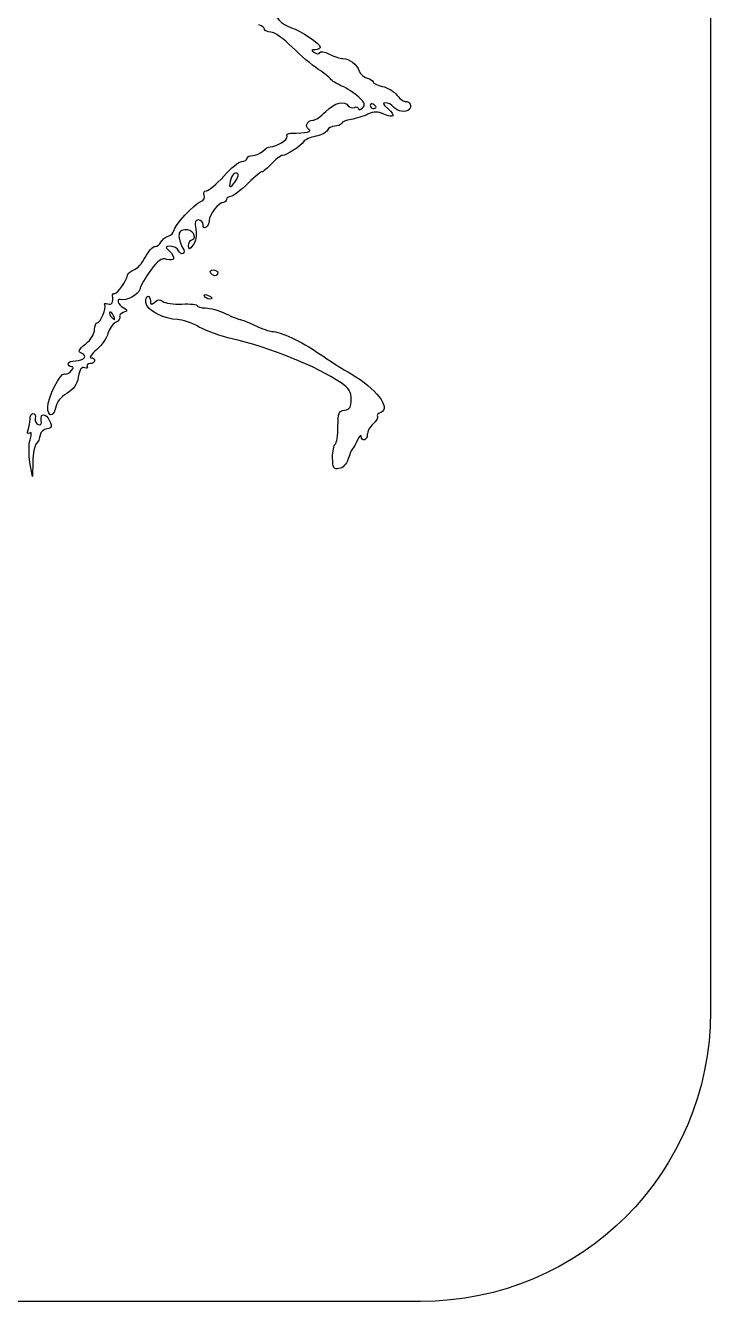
# Model space of a CAD drawing. Extents: x 195 to 337, y 268 to 410.
# Drawn here: x 297.5 to 337, y 268.1 to 341.6 of the extents above; entities that cross this region are included whole.
import ezdxf

# ---------------------------------------------------------------- set-up
doc = ezdxf.new("R2010")
doc.units = 0
doc.layers.add('Layer_1', color=7, linetype='CONTINUOUS')

msp = doc.modelspace()

# ---------------------------------------------------------------- linework, layer by layer
at = {"layer": 'Layer_1', "color": 7}
for points in [[(336.992372, 393.152088), (336.992372, 284.812072)], [(319.641959, 336.760016), (319.646721, 336.74434)], [(309.641216, 333.082573), (309.642406, 333.08263)], [(308.118104, 325.819786), (308.114702, 325.82177)], [(302.398016, 325.067272), (302.396031, 325.066365)], [(317.996504, 319.305685), (317.995483, 319.302142)], [(298.76692, 318.357808), (298.77154, 318.358885)], [(297.95485, 316.458907), (297.932173, 315.605906), (297.79611, 316.412844)], [(320.296224, 268.115924), (211.956208, 268.115924)]]:
    msp.add_lwpolyline(points, dxfattribs=at)
for points in [[(317.560706, 337.050822)], [(308.45228, 327.172649)]]:
    msp.add_lwpolyline(points, close=True, dxfattribs=at)
for points in [[(311.313231, 341.353587), (311.313231, 341.439194), (311.159877, 341.559383), (310.97245, 341.619194)], [(312.038986, 342.285704), (311.775364, 342.163531), (312.31338, 341.614885), (312.855562, 341.453055)], [(311.671134, 341.195981), (311.473843, 341.195981), (311.313231, 341.271099), (311.313231, 341.353587)], [(312.895361, 340.332265), (312.399213, 340.827364), (311.876249, 341.195981), (311.671134, 341.195981)], [(312.855562, 341.453055), (313.363502, 341.301969), (314.51862, 340.523972), (314.51862, 340.332803)], [(314.381055, 339.07269), (314.040274, 339.290107), (313.371581, 339.857121), (312.895361, 340.332265)], [(314.222854, 340.183984), (313.971137, 340.18183), (313.964617, 340.161307), (314.18005, 340.020992)], [(314.51862, 340.332803), (314.51862, 340.257685), (314.385676, 340.185969), (314.222854, 340.183984)], [(314.18005, 340.020992), (314.340775, 339.913843), (314.45331, 339.913843), (314.488658, 340.020992)], [(314.488658, 340.020992), (314.52069, 340.106598), (314.756532, 340.074567), (315.028772, 339.935386)], [(315.028772, 339.935386), (315.295512, 339.797055), (315.650296, 339.682535), (315.817483, 339.679134)], [(315.817483, 339.679134), (316.201124, 339.673465), (316.613679, 339.354425), (316.765843, 338.950431)], [(315.109757, 338.499354), (315.045411, 338.595732), (314.720759, 338.855159), (314.381055, 339.07269)], [(316.765843, 338.950431), (316.830189, 338.778935), (317.033717, 338.598935), (317.219159, 338.550718)], [(315.75702, 338.093235), (315.461254, 338.218526), (315.169767, 338.401843), (315.109757, 338.499354)], [(316.730041, 337.454532), (316.489946, 337.679603), (316.052787, 337.967858), (315.75702, 338.093235)], [(317.219159, 338.550718), (317.404545, 338.497143), (317.555631, 338.401616), (317.555631, 338.326781)], [(317.555631, 338.326781), (317.555631, 338.251663), (317.798844, 338.138277), (318.096794, 338.071663)], [(318.096794, 338.071663), (318.394715, 338.007317), (318.778356, 337.77377), (318.950872, 337.555162)], [(314.832586, 336.62622), (315.343729, 337.137392), (315.927014, 337.284198), (316.132016, 336.952006)], [(316.941222, 336.834085), (317.126608, 337.006715), (317.089191, 337.115849), (316.730041, 337.454532)], [(318.950872, 337.555162), (319.123502, 337.336611), (319.345228, 337.174724), (319.443817, 337.196154)], [(319.443817, 337.196154), (319.660384, 337.238957), (319.80498, 336.924028), (319.641959, 336.760016)], [(314.095294, 336.119357), (314.22172, 336.119357), (314.553969, 336.347546), (314.832586, 336.62622)], [(316.132016, 336.952006), (316.196362, 336.855628), (316.349717, 336.812825), (316.480309, 336.8664)], [(317.264627, 336.468274), (317.009509, 336.350353), (316.572378, 336.217408), (316.293761, 336.172507)], [(316.480309, 336.8664), (316.609852, 336.919975), (316.716151, 336.877739), (316.716151, 336.791282)], [(316.716151, 336.791282), (316.716151, 336.694904), (316.812529, 336.716164), (316.941222, 336.834085)], [(318.173357, 336.479613), (317.825093, 336.638069), (317.630069, 336.636085), (317.264627, 336.468274)], [(317.560706, 337.050822), (317.464328, 337.104397), (317.391477, 337.073499), (317.391477, 336.975704)], [(317.391477, 336.975704), (317.391477, 336.879326), (317.466595, 336.796838), (317.560706, 336.796838)], [(317.729934, 336.871956), (317.729934, 336.914759), (317.654816, 336.992995), (317.560706, 337.050822)], [(317.560706, 336.796838), (317.657083, 336.796838), (317.729934, 336.828869), (317.729934, 336.871956)], [(318.273987, 337.134387), (318.086334, 337.134387), (318.121767, 337.038009), (318.405798, 336.795761)], [(318.405798, 336.795761), (318.889106, 336.376743), (318.766932, 336.209584), (318.173357, 336.479613)], [(318.742299, 336.881537), (318.626646, 337.021002), (318.415436, 337.134387), (318.273987, 337.134387)], [(319.646721, 336.74434), (319.446312, 336.543931), (318.961956, 336.617915), (318.742299, 336.881537)], [(313.865972, 335.596422), (313.598098, 335.76565), (313.753436, 336.119357), (314.095294, 336.119357)], [(315.34645, 335.784444), (315.165317, 335.784444), (314.976728, 335.677294), (314.926356, 335.547468)], [(315.73114, 335.937798), (315.699109, 335.852192), (315.527613, 335.784444), (315.34645, 335.784444)], [(316.293761, 336.172507), (316.015115, 336.129704), (315.762236, 336.022554), (315.73114, 335.937798)], [(311.630598, 334.600016), (312.001398, 334.600016), (312.673294, 335.008318), (312.60257, 335.190501)], [(312.60257, 335.190501), (312.559767, 335.29765), (312.656145, 335.383257), (312.807231, 335.383257)], [(312.807231, 335.383257), (313.72988, 335.384759), (314.08662, 335.458375), (313.865972, 335.596422)], [(314.260894, 335.203483), (313.944746, 335.139137), (313.62755, 335.00194), (313.554699, 334.887364)], [(314.926356, 335.547468), (314.872781, 335.417924), (314.577014, 335.262416), (314.260894, 335.203483)], [(310.625433, 334.094315), (310.804299, 334.094315), (311.064803, 334.207984), (311.204098, 334.347165)], [(311.204098, 334.347165), (311.343279, 334.486346), (311.535241, 334.600016), (311.630598, 334.600016)], [(313.554699, 334.887364), (313.392841, 334.630261), (312.568809, 334.096498), (312.33325, 334.096498)], [(308.954778, 332.908016), (309.369487, 333.369893), (309.841002, 333.750331), (310.00388, 333.752457)], [(310.00388, 333.752457), (310.166872, 333.754498), (310.299647, 333.827575), (310.299647, 333.925087)], [(310.299647, 333.925087), (310.299647, 334.021465), (310.446482, 334.094315), (310.625433, 334.094315)], [(311.651717, 333.564973), (311.371937, 333.272438), (311.143748, 333.085975), (311.143748, 333.150265)], [(312.33325, 334.096498), (312.236872, 334.096498), (311.931411, 333.857537), (311.651717, 333.564973)], [(307.965685, 332.066806), (308.095228, 332.066806), (308.540069, 332.44509), (308.954778, 332.908016)], [(309.642406, 333.08263), (309.479414, 333.08263), (309.283427, 332.672202), (309.291987, 332.350696)], [(309.544838, 332.481373), (309.826602, 332.853222), (309.863112, 333.082573), (309.641216, 333.082573)], [(311.143748, 333.150265), (311.143748, 333.214611), (310.793329, 332.922076), (310.364702, 332.499798)], [(307.829622, 331.807436), (307.765276, 331.965043), (307.823953, 332.066806), (307.965685, 332.066806)], [(309.291987, 332.350696), (309.294794, 332.242413), (309.408775, 332.297121), (309.544838, 332.481373)], [(310.364702, 332.499798), (309.936047, 332.077578), (309.480605, 331.732517), (309.352025, 331.732517)], [(306.077868, 329.763231), (306.077868, 330.034224), (307.261049, 331.308935), (307.636866, 331.443099)], [(307.636866, 331.443099), (307.814598, 331.507446), (307.89085, 331.650028), (307.829622, 331.807436)], [(308.933065, 331.39406), (308.67171, 331.39406), (308.116488, 330.688942), (308.109005, 330.348161)], [(309.117317, 331.563288), (309.117317, 331.46691), (309.03171, 331.39406), (308.933065, 331.39406)], [(309.352025, 331.732517), (309.223332, 331.732517), (309.117317, 331.657398), (309.117317, 331.563288)], [(307.120904, 329.239984), (307.488472, 329.362157), (307.123682, 329.880813), (306.715833, 329.816523)], [(307.505565, 330.380192), (307.303172, 330.380192), (307.267739, 330.258019), (307.345975, 329.831518)], [(307.766069, 330.11657), (307.766069, 330.261137), (307.648148, 330.380192), (307.505565, 330.380192)], [(308.109005, 330.348161), (308.100501, 329.987027), (307.766069, 329.760907), (307.766069, 330.11657)], [(305.33845, 329.105254), (305.392025, 329.241317), (305.577411, 329.397817), (305.755313, 329.454595)], [(305.755313, 329.454595), (305.932195, 329.50817), (306.077868, 329.649619), (306.077868, 329.763231)], [(306.715833, 329.816523), (306.417912, 329.77372), (306.343984, 329.665436), (306.388998, 329.352491)], [(306.388998, 329.352491), (306.42103, 329.130822), (306.519676, 328.860624), (306.608683, 328.752397)], [(306.927014, 328.89172), (306.924236, 329.045924), (307.01262, 329.202482), (307.120904, 329.239984)], [(307.345975, 329.831518), (307.410321, 329.467181), (307.357313, 329.16926), (307.189502, 328.945294)], [(304.434, 328.229603), (304.612866, 328.575742), (304.86909, 328.858639), (305.00195, 328.858639)], [(305.00195, 328.858639), (305.134894, 328.858639), (305.287002, 328.970041), (305.33845, 329.105254)], [(305.901099, 328.864762), (305.578545, 328.864762), (305.569984, 328.842085), (305.815493, 328.598872)], [(305.815493, 328.598872), (306.200183, 328.214154), (306.14125, 327.998778), (305.682548, 328.113439)], [(306.35331, 328.611912), (306.299735, 328.750243), (306.097058, 328.864762), (305.901099, 328.864762)], [(306.609562, 328.457707), (306.523672, 328.404132), (306.406885, 328.469046), (306.35331, 328.611912)], [(306.608683, 328.752397), (306.705061, 328.62909), (306.705061, 328.519956), (306.609562, 328.457707)], [(307.189502, 328.945294), (306.970951, 328.658088), (306.931266, 328.649528), (306.927014, 328.89172)], [(303.784611, 327.511616), (303.962343, 327.565191), (304.255049, 327.883465), (304.434, 328.229603)], [(305.682548, 328.113439), (305.354636, 328.199046), (305.188526, 328.081408), (304.74703, 327.483326)], [(302.681906, 326.156003), (302.85, 326.156003), (303.344164, 326.858995), (303.414888, 327.199776)], [(303.414888, 327.199776), (303.437565, 327.323083), (303.606794, 327.463398), (303.784611, 327.511616)], [(304.74703, 327.483326), (304.451263, 327.081458), (304.168337, 326.588513), (304.117994, 326.388019)], [(308.188658, 327.340743), (308.135083, 327.437121), (308.199997, 327.509972), (308.347115, 327.509972)], [(308.45228, 327.172649), (308.366674, 327.172649), (308.246485, 327.247767), (308.188658, 327.340743)], [(308.347115, 327.509972), (308.491682, 327.509972), (308.610737, 327.434854), (308.610737, 327.340743)], [(308.610737, 327.340743), (308.610737, 327.244365), (308.535619, 327.172649), (308.45228, 327.172649)], [(304.117994, 326.388019), (304.032104, 326.066542), (303.372142, 325.715046), (302.999868, 325.796485)], [(301.660753, 324.468255), (301.858894, 324.468255), (302.220142, 325.304107), (302.103354, 325.491647)], [(302.103354, 325.491647), (302.04978, 325.577254), (302.126031, 325.601065), (302.270598, 325.545222)], [(302.270598, 325.545222), (302.506441, 325.459616), (302.614583, 325.6416), (302.552362, 326.029578)], [(302.552362, 326.029578), (302.541024, 326.104696), (302.595165, 326.156003), (302.681906, 326.156003)], [(302.999868, 325.796485), (302.750135, 325.85006), (302.878828, 325.499641), (303.167962, 325.337839)], [(304.475272, 325.621502), (304.463934, 325.827298), (304.507304, 325.995477), (304.588942, 325.995477)], [(306.300671, 324.648454), (305.518394, 324.656957), (304.50668, 325.195002), (304.475272, 325.621502)], [(304.588942, 325.995477), (304.66406, 325.995477), (304.729257, 325.87217), (304.729257, 325.721083)], [(304.729257, 325.721083), (304.729257, 325.497146), (304.77206, 325.485241), (304.982107, 325.656737)], [(304.982107, 325.656737), (305.163241, 325.80669), (305.297178, 325.815194), (305.451496, 325.688769)], [(305.451496, 325.688769), (305.570551, 325.592391), (306.06446, 325.523792), (306.549241, 325.5408)], [(306.549241, 325.5408), (307.033625, 325.563477), (307.430135, 325.518123), (307.430135, 325.444422)], [(307.430135, 325.444422), (307.430022, 325.369304), (307.643301, 325.317997), (307.904854, 325.317997)], [(307.852214, 325.989014), (307.787868, 326.085392), (307.860718, 326.113455), (308.010954, 326.053361)], [(308.114702, 325.82177), (308.029096, 325.82177), (307.908907, 325.896888), (307.852214, 325.989014)], [(308.010954, 326.053361), (308.303518, 325.940825), (308.357093, 325.819786), (308.118104, 325.819786)], [(302.396031, 325.066365), (302.342457, 325.012791), (302.395918, 324.877861), (302.511685, 324.763115)], [(302.608063, 324.859493), (302.543717, 325.025603), (302.450457, 325.119997), (302.398016, 325.067272)], [(302.511685, 324.763115), (302.678929, 324.598139), (302.698205, 324.617414), (302.608063, 324.859493)], [(302.961997, 324.801808), (303.015572, 324.72669), (302.908422, 324.580989), (302.727288, 324.486765)], [(303.168926, 325.05806), (303.007068, 324.993713), (302.913808, 324.880044), (302.961997, 324.801808)], [(303.167962, 325.337839), (303.448876, 325.180233), (303.448876, 325.166343), (303.168926, 325.05806)], [(307.904854, 325.317997), (308.166208, 325.317997), (308.694643, 325.165776), (309.078709, 324.980447)], [(309.078709, 324.980447), (309.463427, 324.795061), (309.842759, 324.642869), (309.92315, 324.642869)], [(301.004929, 323.247657), (301.311411, 323.501641), (301.519304, 323.833833), (301.519304, 324.070668)], [(301.519304, 324.070668), (301.519304, 324.289219), (301.58365, 324.468255), (301.660753, 324.468255)], [(302.727288, 324.486765), (302.549272, 324.390387), (302.352208, 324.103124), (302.288995, 323.84486)], [(307.542557, 324.215518), (307.120337, 324.451361), (306.560976, 324.646328), (306.300671, 324.648454)], [(309.432586, 323.53611), (308.815342, 323.673307), (307.964891, 323.979761), (307.542557, 324.215518)], [(309.92315, 324.642869), (309.998268, 324.642869), (310.382872, 324.490649), (310.767562, 324.30532)], [(310.767562, 324.30532), (311.15228, 324.119934), (311.58309, 323.96777), (311.724539, 323.96777)], [(311.724539, 323.96777), (312.211049, 323.96777), (313.425071, 323.400869), (314.437861, 322.702072)], [(300.76285, 322.718287), (300.541181, 322.803893), (300.585118, 322.89942), (301.004929, 323.247657)], [(302.288995, 323.84486), (302.224649, 323.587757), (301.932142, 323.167606), (301.636375, 322.912545)], [(315.710561, 321.000576), (314.294627, 321.95965), (311.579773, 323.05646), (309.432586, 323.53611)], [(300.411383, 322.273559), (300.906454, 322.273559), (301.142211, 322.57148), (300.76285, 322.718287)], [(301.636375, 322.912545), (301.340608, 322.657427), (301.193773, 322.448542), (301.309512, 322.448542)], [(314.437861, 322.702072), (314.995124, 322.317354), (315.830976, 321.784753), (316.29532, 321.517502)], [(299.9988, 322.104331), (299.9988, 322.200709), (300.184186, 322.273559), (300.411383, 322.273559)], [(300.188438, 321.935102), (300.081288, 321.935102), (299.9988, 322.01022), (299.9988, 322.104331)], [(300.177099, 321.69189), (300.320816, 321.86452), (300.323934, 321.935102), (300.188438, 321.935102)], [(300.948661, 321.867723), (300.764409, 321.942841), (300.665764, 321.803376), (300.580044, 321.340479)], [(301.09748, 321.942841), (301.151055, 321.846463), (301.091811, 321.81755), (300.948661, 321.867723)], [(301.257071, 322.110085), (301.112504, 322.110085), (301.040504, 322.034967), (301.09748, 321.942841)], [(301.520693, 322.279313), (301.520693, 322.182935), (301.401638, 322.110085), (301.257071, 322.110085)], [(301.309512, 322.448542), (301.425165, 322.448343), (301.520693, 322.373424), (301.520693, 322.279313)], [(298.818283, 319.599043), (298.818283, 320.134876), (299.552343, 321.610592), (299.776309, 321.524646)], [(299.776309, 321.524646), (299.885726, 321.481843), (300.065669, 321.556677), (300.177099, 321.69189)], [(300.580044, 321.340479), (300.494154, 320.880756), (300.318406, 320.63108), (299.914554, 320.393169)], [(316.29532, 321.517502), (317.726447, 320.695569), (318.613323, 319.542406), (317.996504, 319.305685)], [(299.914554, 320.393169), (299.55342, 320.180003), (299.330532, 319.894866), (299.263011, 319.556239)], [(316.301017, 320.044677), (316.306687, 320.489405), (316.1916, 320.673713), (315.710561, 321.000576)], [(299.263011, 319.556239), (299.151609, 319.000082), (298.818283, 319.034381), (298.818283, 319.599043)], [(315.915222, 319.439225), (316.219578, 319.482028), (316.296737, 319.603068), (316.301017, 320.044677)], [(297.686693, 318.293717), (297.751039, 318.455575), (297.800362, 318.734135), (297.800362, 318.912038)], [(297.800362, 318.912038), (297.800362, 319.08977), (297.87548, 319.235669), (297.977244, 319.235669)], [(297.977244, 319.235669), (298.073622, 319.235669), (298.131449, 319.110378), (298.103669, 318.957024)], [(298.103669, 318.957024), (298.071638, 318.803669), (298.157244, 318.644107), (298.276299, 318.601247)], [(298.445528, 318.819798), (298.359921, 319.279521), (298.707165, 319.280598), (298.920274, 318.820762)], [(315.53589, 318.477969), (315.53589, 319.290265), (315.578693, 319.39098), (315.915222, 319.439225)], [(317.811231, 319.071685), (317.854035, 318.996567), (317.736113, 318.806929), (317.557247, 318.640876)], [(317.995483, 319.302142), (317.849783, 319.248567), (317.767294, 319.143685), (317.811231, 319.071685)], [(297.761811, 318.113717), (297.639638, 318.038598), (297.613843, 318.102378), (297.686693, 318.293717)], [(297.804614, 317.724718), (297.911764, 318.081572), (297.89022, 318.195156), (297.761811, 318.113717)], [(298.276299, 318.601247), (298.41548, 318.547672), (298.478693, 318.633279), (298.445528, 318.819798)], [(298.77154, 318.358885), (298.581902, 318.326854), (298.406126, 318.164995), (298.381465, 317.990268)], [(298.920274, 318.820762), (299.087518, 318.460677), (299.068243, 318.402822), (298.76692, 318.357808)], [(315.377433, 317.472803), (315.463039, 317.526378), (315.53589, 317.978589), (315.53589, 318.477969)], [(317.557247, 318.640876), (317.373846, 318.474765), (317.223978, 318.198302), (317.223978, 318.026835)], [(297.79611, 316.412844), (297.720992, 316.856494), (297.720992, 317.446951), (297.804614, 317.724718)], [(298.15526, 317.491965), (298.058882, 317.395587), (297.965622, 316.927219), (297.95485, 316.458907)], [(298.381465, 317.990268), (298.358787, 317.815654), (298.253906, 317.591603), (298.15526, 317.491965)], [(315.228614, 316.693729), (315.222945, 317.068781), (315.292961, 317.4192), (315.377433, 317.472803)], [(316.667679, 317.719276), (316.560529, 317.486835), (316.431836, 317.259553), (316.38155, 317.212384)], [(316.874608, 317.930457), (316.868939, 318.047244), (316.77823, 317.953134), (316.667679, 317.719276)], [(317.223978, 318.026835), (317.223978, 317.683928), (316.892835, 317.58857), (316.874608, 317.930457)], [(315.594028, 316.063616), (315.283266, 316.020813), (315.236098, 316.095647), (315.228614, 316.693729)], [(316.120195, 316.621928), (316.013046, 316.306885), (315.815868, 316.095761), (315.594028, 316.063616)], [(316.38155, 317.212384), (316.327975, 317.169581), (316.213455, 316.900545), (316.120195, 316.621928)], [(336.992372, 284.812072), (336.992372, 275.562397), (329.545871, 268.115924), (320.296224, 268.115924)]]:
    msp.add_open_spline(points, degree=3, dxfattribs=at)

doc.saveas('drawing.dxf')
